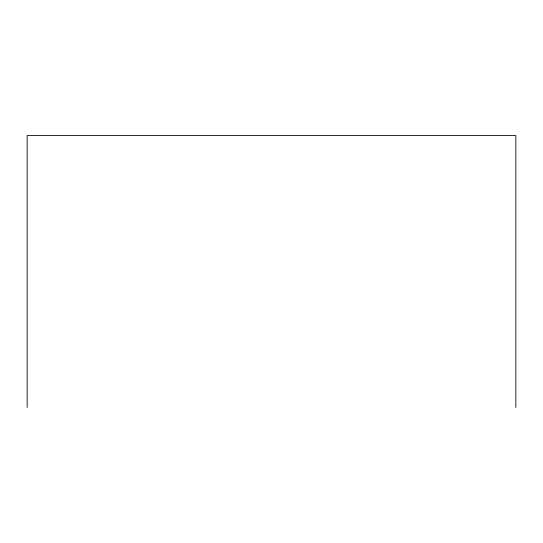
<?xml version="1.0" encoding="UTF-8"?>
<svg xmlns="http://www.w3.org/2000/svg" width="543" height="543" viewBox="0 0 543 543"><rect width="100%" height="100%" fill="white"/><g stroke="black" fill="none" stroke-linecap="round" stroke-linejoin="round"><path stroke-width="0.81" d="M515.85 407.454L515.85 135.546L27.15 135.546L27.15 407.454"/></g></svg>
